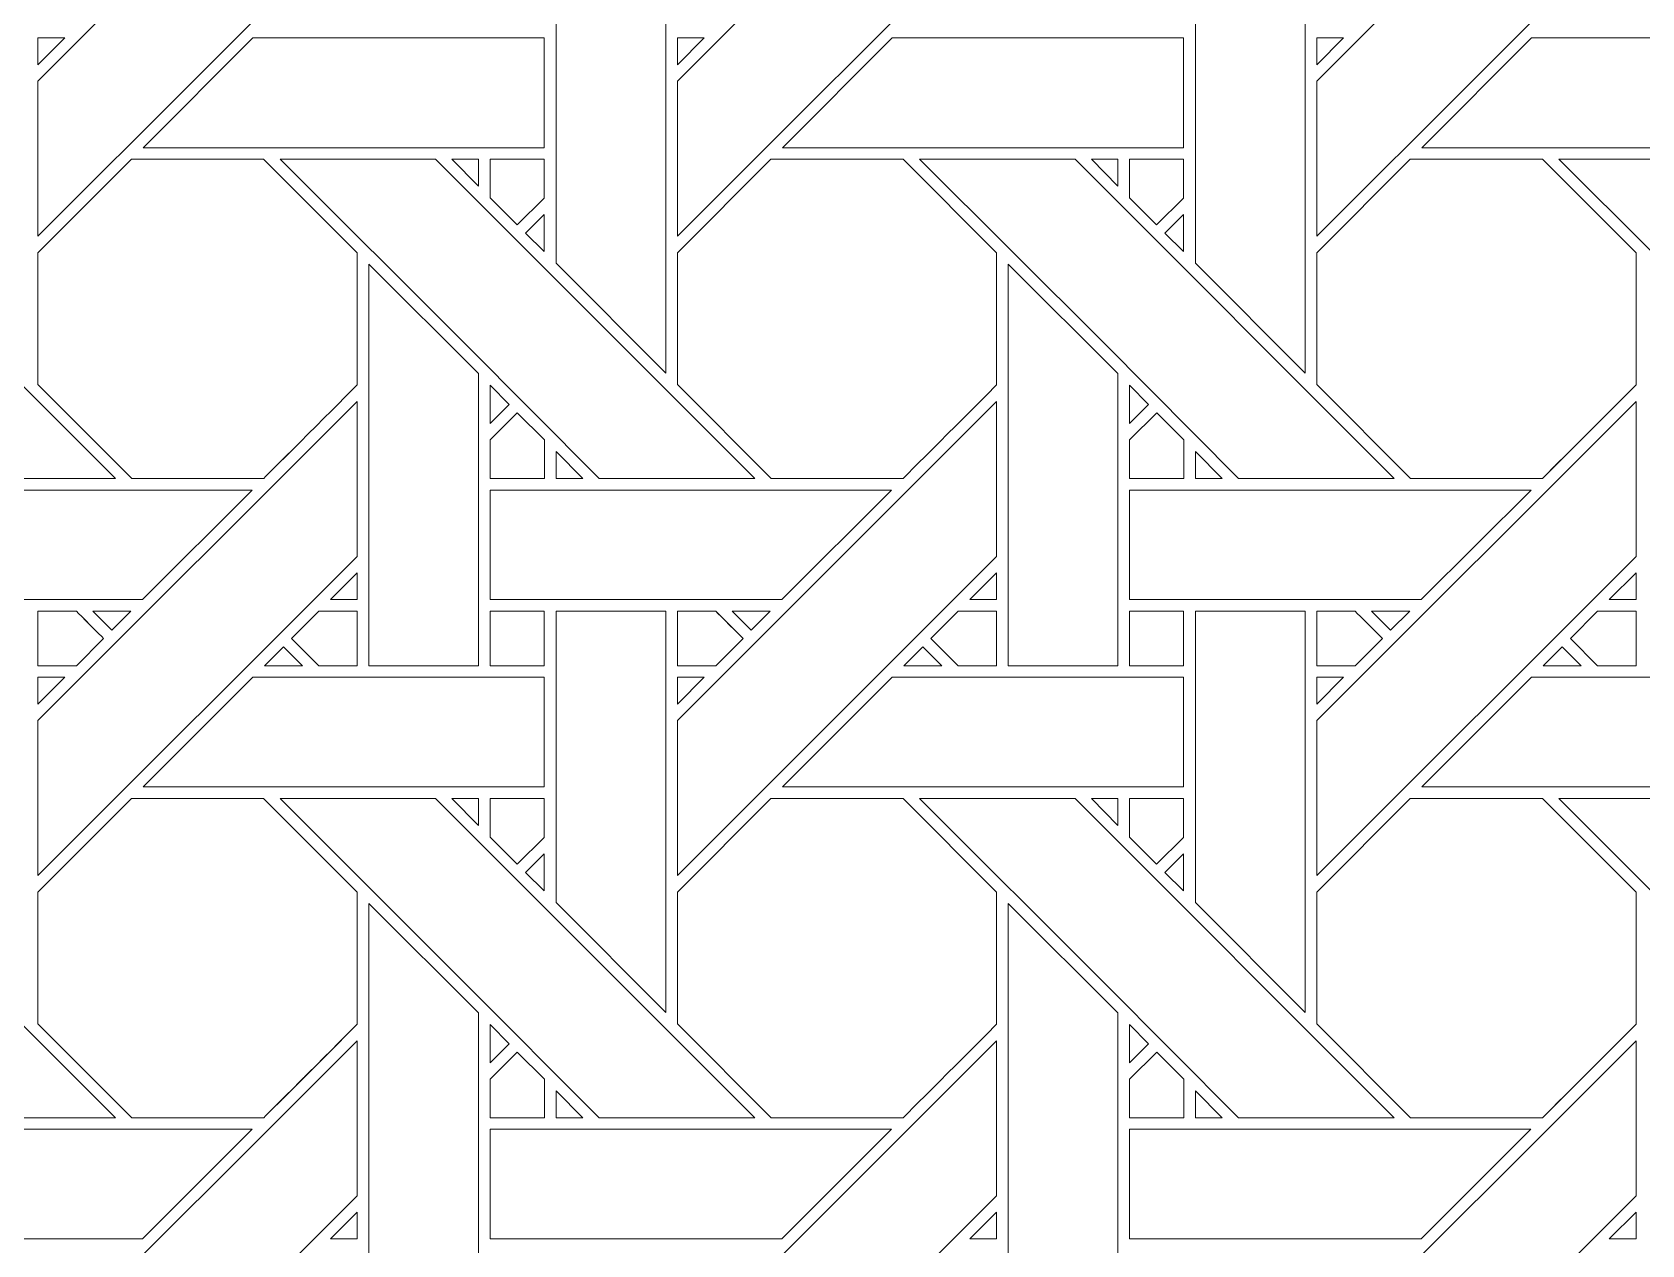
# Model space of a CAD drawing. Header units: inches. Extents: x 2.4 to 22.4, y -0.9 to 19.1.
# Drawn here: x 10.714 to 13.103, y 2.503 to 4.302 of the extents above; entities that cross this region are included whole.
import ezdxf

# ---------------------------------------------------------------- set-up
doc = ezdxf.new("R2010")
doc.units = ezdxf.units.IN
doc.header["$MEASUREMENT"] = 0
doc.layers.add('Design', color=7, linetype='Continuous', lineweight=0)

msp = doc.modelspace()

# ---------------------------------------------------------------- linework, layer by layer
at = {"layer": 'Design'}
for points, knots in [([(12.3829, 19.0948), (6.86, 19.0948), (2.3829, 14.6176), (2.3829, 9.0948), (2.3829, 3.5719), (6.86, -0.9052), (12.3829, -0.9052), (17.9057, -0.9052), (22.3829, 3.5719), (22.3829, 9.0948), (22.3829, 14.6176), (17.9057, 19.0948), (12.3829, 19.0948)], [0, 0, 0, 0, 1, 1, 1, 2, 2, 2, 3, 3, 3, 4, 4, 4, 4]), ([(12.3829, 17.972), (7.4801, 17.972), (3.5056, 13.9975), (3.5056, 9.0948), (3.5056, 4.192), (7.4801, 0.2175), (12.3829, 0.2175), (17.2856, 0.2175), (21.2601, 4.192), (21.2601, 9.0948), (21.2601, 13.9975), (17.2856, 17.972), (12.3829, 17.972)], [0, 0, 0, 0, 1, 1, 1, 2, 2, 2, 3, 3, 3, 4, 4, 4, 4]), ([(10.7229, 4.2294), (10.7229, 4.2294), (11.1966, 4.703), (11.1966, 4.703), (11.1966, 4.703), (11.1966, 4.473), (11.1966, 4.473), (11.1966, 4.473), (10.7229, 3.9994), (10.7229, 3.9994), (10.7229, 3.9994), (10.7229, 4.2294), (10.7229, 4.2294)], [0, 0, 0, 0, 1, 1, 1, 2, 2, 2, 3, 3, 3, 4, 4, 4, 4]), ([(11.6717, 4.2294), (11.6717, 4.2294), (12.1453, 4.7031), (12.1453, 4.7031), (12.1453, 4.7031), (12.1453, 4.473), (12.1453, 4.473), (12.1453, 4.473), (11.6717, 3.9994), (11.6717, 3.9994), (11.6717, 3.9994), (11.6717, 4.2294), (11.6717, 4.2294)], [0, 0, 0, 0, 1, 1, 1, 2, 2, 2, 3, 3, 3, 4, 4, 4, 4]), ([(12.6204, 4.2294), (12.6204, 4.2294), (13.0941, 4.7031), (13.0941, 4.7031), (13.0941, 4.7031), (13.0941, 4.473), (13.0941, 4.473), (13.0941, 4.473), (12.6204, 3.9994), (12.6204, 3.9994), (12.6204, 3.9994), (12.6204, 4.2294), (12.6204, 4.2294)], [0, 0, 0, 0, 1, 1, 1, 2, 2, 2, 3, 3, 3, 4, 4, 4, 4]), ([(11.6545, 4.3916), (11.6545, 4.3916), (11.6545, 3.7964), (11.6545, 3.7964), (11.6545, 3.7964), (11.4916, 3.9594), (11.4916, 3.9594), (11.4916, 3.9594), (11.4916, 4.3916), (11.4916, 4.3916), (11.4916, 4.3916), (11.6545, 4.3916), (11.6545, 4.3916)], [0, 0, 0, 0, 1, 1, 1, 2, 2, 2, 3, 3, 3, 4, 4, 4, 4]), ([(12.6032, 4.3916), (12.6032, 4.3916), (12.6032, 3.7964), (12.6032, 3.7964), (12.6032, 3.7964), (12.4403, 3.9594), (12.4403, 3.9594), (12.4403, 3.9594), (12.4403, 4.3916), (12.4403, 4.3916), (12.4403, 4.3916), (12.6032, 4.3916), (12.6032, 4.3916)], [0, 0, 0, 0, 1, 1, 1, 2, 2, 2, 3, 3, 3, 4, 4, 4, 4]), ([(10.7628, 4.2936), (10.7628, 4.2936), (10.7229, 4.2538), (10.7229, 4.2538), (10.7229, 4.2538), (10.7229, 4.2936), (10.7229, 4.2936), (10.7229, 4.2936), (10.7628, 4.2936), (10.7628, 4.2936)], [0, 0, 0, 0, 1, 1, 1, 2, 2, 2, 3, 3, 3, 3]), ([(11.0416, 4.2936), (11.0416, 4.2936), (11.4741, 4.2936), (11.4741, 4.2936), (11.4741, 4.2936), (11.4741, 4.1308), (11.4741, 4.1308), (11.4741, 4.1308), (10.8788, 4.1308), (10.8788, 4.1308), (10.8788, 4.1308), (11.0416, 4.2936), (11.0416, 4.2936)], [0, 0, 0, 0, 1, 1, 1, 2, 2, 2, 3, 3, 3, 4, 4, 4, 4]), ([(11.7115, 4.2936), (11.7115, 4.2936), (11.6717, 4.2538), (11.6717, 4.2538), (11.6717, 4.2538), (11.6717, 4.2936), (11.6717, 4.2936), (11.6717, 4.2936), (11.7115, 4.2936), (11.7115, 4.2936)], [0, 0, 0, 0, 1, 1, 1, 2, 2, 2, 3, 3, 3, 3]), ([(11.8275, 4.1308), (11.8275, 4.1308), (11.9904, 4.2936), (11.9904, 4.2936), (11.9904, 4.2936), (12.4228, 4.2936), (12.4228, 4.2936), (12.4228, 4.2936), (12.4228, 4.1308), (12.4228, 4.1308), (12.4228, 4.1308), (11.8275, 4.1308), (11.8275, 4.1308)], [0, 0, 0, 0, 1, 1, 1, 2, 2, 2, 3, 3, 3, 4, 4, 4, 4]), ([(12.6602, 4.2936), (12.6602, 4.2936), (12.6204, 4.2538), (12.6204, 4.2538), (12.6204, 4.2538), (12.6204, 4.2936), (12.6204, 4.2936), (12.6204, 4.2936), (12.6602, 4.2936), (12.6602, 4.2936)], [0, 0, 0, 0, 1, 1, 1, 2, 2, 2, 3, 3, 3, 3]), ([(12.7762, 4.1308), (12.7762, 4.1308), (12.9391, 4.2936), (12.9391, 4.2936), (12.9391, 4.2936), (13.3715, 4.2936), (13.3715, 4.2936), (13.3715, 4.2936), (13.3715, 4.1308), (13.3715, 4.1308), (13.3715, 4.1308), (12.7762, 4.1308), (12.7762, 4.1308)], [0, 0, 0, 0, 1, 1, 1, 2, 2, 2, 3, 3, 3, 4, 4, 4, 4]), ([(10.4077, 3.84), (10.4077, 3.84), (10.1334, 4.1137), (10.1334, 4.1137), (10.1334, 4.1137), (10.3643, 4.1137), (10.3643, 4.1137), (10.3643, 4.1137), (10.838, 3.64), (10.838, 3.64), (10.838, 3.64), (10.6069, 3.64), (10.6069, 3.64), (10.6069, 3.64), (10.4077, 3.84), (10.4077, 3.84)], [0, 0, 0, 0, 1, 1, 1, 2, 2, 2, 3, 3, 3, 4, 4, 4, 5, 5, 5, 5]), ([(10.8616, 4.1136), (10.8616, 4.1136), (11.0578, 4.1136), (11.0578, 4.1136), (11.0578, 4.1136), (11.1966, 3.9749), (11.1966, 3.9749), (11.1966, 3.9749), (11.1966, 3.7787), (11.1966, 3.7787), (11.1788, 3.7608), (11.0669, 3.649), (11.0579, 3.64), (11.0579, 3.64), (10.8622, 3.64), (10.8622, 3.64), (10.8622, 3.64), (10.7229, 3.7793), (10.7229, 3.7793), (10.7229, 3.7793), (10.7229, 3.9749), (10.7229, 3.9749), (10.7229, 3.9749), (10.8616, 4.1136), (10.8616, 4.1136)], [0, 0, 0, 0, 1, 1, 1, 2, 2, 2, 3, 3, 3, 4, 4, 4, 5, 5, 5, 6, 6, 6, 7, 7, 7, 8, 8, 8, 8]), ([(10.7229, 3.7793), (10.7229, 3.7793), (10.7229, 3.9749), (10.7229, 3.9749), (10.7229, 3.9749), (10.8616, 4.1136), (10.8616, 4.1136), (10.8616, 4.1136), (11.0578, 4.1136), (11.0578, 4.1136), (11.0578, 4.1136), (11.1966, 3.9749), (11.1966, 3.9749), (11.1966, 3.9749), (11.1966, 3.7787), (11.1966, 3.7787), (11.1787, 3.7607), (11.0668, 3.649), (11.0579, 3.64), (11.0579, 3.64), (10.8622, 3.64), (10.8622, 3.64), (10.8622, 3.64), (10.7229, 3.7793), (10.7229, 3.7793)], [0, 0, 0, 0, 1, 1, 1, 2, 2, 2, 3, 3, 3, 4, 4, 4, 5, 5, 5, 6, 6, 6, 7, 7, 7, 8, 8, 8, 8]), ([(11.3565, 3.84), (11.3565, 3.84), (11.0821, 4.1137), (11.0821, 4.1137), (11.0821, 4.1137), (11.313, 4.1137), (11.313, 4.1137), (11.313, 4.1137), (11.7867, 3.64), (11.7867, 3.64), (11.7867, 3.64), (11.5557, 3.64), (11.5557, 3.64), (11.5557, 3.64), (11.3565, 3.84), (11.3565, 3.84)], [0, 0, 0, 0, 1, 1, 1, 2, 2, 2, 3, 3, 3, 4, 4, 4, 5, 5, 5, 5]), ([(11.3766, 4.1137), (11.3766, 4.1137), (11.3766, 4.0739), (11.3766, 4.0739), (11.3766, 4.0739), (11.3372, 4.1137), (11.3372, 4.1137), (11.3372, 4.1137), (11.3766, 4.1137), (11.3766, 4.1137)], [0, 0, 0, 0, 1, 1, 1, 2, 2, 2, 3, 3, 3, 3]), ([(11.474, 4.1137), (11.474, 4.1137), (11.474, 4.0561), (11.474, 4.0561), (11.474, 4.0561), (11.4341, 4.0161), (11.4341, 4.0161), (11.4341, 4.0161), (11.3938, 4.0564), (11.3938, 4.0564), (11.3938, 4.0564), (11.3938, 4.1137), (11.3938, 4.1137), (11.3938, 4.1137), (11.474, 4.1137), (11.474, 4.1137)], [0, 0, 0, 0, 1, 1, 1, 2, 2, 2, 3, 3, 3, 4, 4, 4, 5, 5, 5, 5]), ([(11.4341, 4.0161), (11.4341, 4.0161), (11.3938, 4.0564), (11.3938, 4.0564), (11.3938, 4.0564), (11.3938, 4.1137), (11.3938, 4.1137), (11.3938, 4.1137), (11.474, 4.1137), (11.474, 4.1137), (11.474, 4.1137), (11.474, 4.0561), (11.474, 4.0561), (11.474, 4.0561), (11.4341, 4.0161), (11.4341, 4.0161)], [0, 0, 0, 0, 1, 1, 1, 2, 2, 2, 3, 3, 3, 4, 4, 4, 5, 5, 5, 5]), ([(11.8104, 4.1136), (11.8104, 4.1136), (12.0066, 4.1136), (12.0066, 4.1136), (12.0066, 4.1136), (12.1453, 3.9749), (12.1453, 3.9749), (12.1453, 3.9749), (12.1453, 3.7787), (12.1453, 3.7787), (12.1275, 3.7608), (12.0156, 3.649), (12.0066, 3.64), (12.0066, 3.64), (11.8109, 3.64), (11.8109, 3.64), (11.8109, 3.64), (11.6717, 3.7793), (11.6717, 3.7793), (11.6717, 3.7793), (11.6717, 3.9749), (11.6717, 3.9749), (11.6717, 3.9749), (11.8104, 4.1136), (11.8104, 4.1136)], [0, 0, 0, 0, 1, 1, 1, 2, 2, 2, 3, 3, 3, 4, 4, 4, 5, 5, 5, 6, 6, 6, 7, 7, 7, 8, 8, 8, 8]), ([(11.6717, 3.7793), (11.6717, 3.7793), (11.6717, 3.9749), (11.6717, 3.9749), (11.6717, 3.9749), (11.8104, 4.1136), (11.8104, 4.1136), (11.8104, 4.1136), (12.0066, 4.1136), (12.0066, 4.1136), (12.0066, 4.1136), (12.1453, 3.9749), (12.1453, 3.9749), (12.1453, 3.9749), (12.1453, 3.7787), (12.1453, 3.7787), (12.1275, 3.7608), (12.0156, 3.649), (12.0066, 3.64), (12.0066, 3.64), (11.8109, 3.64), (11.8109, 3.64), (11.8109, 3.64), (11.6717, 3.7793), (11.6717, 3.7793)], [0, 0, 0, 0, 1, 1, 1, 2, 2, 2, 3, 3, 3, 4, 4, 4, 5, 5, 5, 6, 6, 6, 7, 7, 7, 8, 8, 8, 8]), ([(12.3052, 3.84), (12.3052, 3.84), (12.0308, 4.1137), (12.0308, 4.1137), (12.0308, 4.1137), (12.2618, 4.1137), (12.2618, 4.1137), (12.2618, 4.1137), (12.7354, 3.64), (12.7354, 3.64), (12.7354, 3.64), (12.5044, 3.64), (12.5044, 3.64), (12.5044, 3.64), (12.3052, 3.84), (12.3052, 3.84)], [0, 0, 0, 0, 1, 1, 1, 2, 2, 2, 3, 3, 3, 4, 4, 4, 5, 5, 5, 5]), ([(12.3253, 4.1137), (12.3253, 4.1137), (12.3253, 4.0739), (12.3253, 4.0739), (12.3253, 4.0739), (12.2859, 4.1137), (12.2859, 4.1137), (12.2859, 4.1137), (12.3253, 4.1137), (12.3253, 4.1137)], [0, 0, 0, 0, 1, 1, 1, 2, 2, 2, 3, 3, 3, 3]), ([(12.3425, 4.0564), (12.3425, 4.0564), (12.3425, 4.1137), (12.3425, 4.1137), (12.3425, 4.1137), (12.4228, 4.1137), (12.4228, 4.1137), (12.4228, 4.1137), (12.4228, 4.0561), (12.4228, 4.0561), (12.4228, 4.0561), (12.3828, 4.0161), (12.3828, 4.0161), (12.3828, 4.0161), (12.3425, 4.0564), (12.3425, 4.0564)], [0, 0, 0, 0, 1, 1, 1, 2, 2, 2, 3, 3, 3, 4, 4, 4, 5, 5, 5, 5]), ([(12.3828, 4.0161), (12.3828, 4.0161), (12.3425, 4.0564), (12.3425, 4.0564), (12.3425, 4.0564), (12.3425, 4.1137), (12.3425, 4.1137), (12.3425, 4.1137), (12.4228, 4.1137), (12.4228, 4.1137), (12.4228, 4.1137), (12.4228, 4.0561), (12.4228, 4.0561), (12.4228, 4.0561), (12.3828, 4.0161), (12.3828, 4.0161)], [0, 0, 0, 0, 1, 1, 1, 2, 2, 2, 3, 3, 3, 4, 4, 4, 5, 5, 5, 5]), ([(12.7591, 4.1136), (12.7591, 4.1136), (12.9553, 4.1136), (12.9553, 4.1136), (12.9553, 4.1136), (13.0941, 3.9749), (13.0941, 3.9749), (13.0941, 3.9749), (13.0941, 3.7787), (13.0941, 3.7787), (13.0763, 3.7608), (12.9643, 3.649), (12.9553, 3.64), (12.9553, 3.64), (12.7596, 3.64), (12.7596, 3.64), (12.7596, 3.64), (12.6204, 3.7793), (12.6204, 3.7793), (12.6204, 3.7793), (12.6204, 3.9749), (12.6204, 3.9749), (12.6204, 3.9749), (12.7591, 4.1136), (12.7591, 4.1136)], [0, 0, 0, 0, 1, 1, 1, 2, 2, 2, 3, 3, 3, 4, 4, 4, 5, 5, 5, 6, 6, 6, 7, 7, 7, 8, 8, 8, 8]), ([(12.6204, 3.7793), (12.6204, 3.7793), (12.6204, 3.9749), (12.6204, 3.9749), (12.6204, 3.9749), (12.7591, 4.1136), (12.7591, 4.1136), (12.7591, 4.1136), (12.9553, 4.1136), (12.9553, 4.1136), (12.9553, 4.1136), (13.0941, 3.9749), (13.0941, 3.9749), (13.0941, 3.9749), (13.0941, 3.7787), (13.0941, 3.7787), (13.0761, 3.7606), (12.9642, 3.6489), (12.9553, 3.64), (12.9553, 3.64), (12.7596, 3.64), (12.7596, 3.64), (12.7596, 3.64), (12.6204, 3.7793), (12.6204, 3.7793)], [0, 0, 0, 0, 1, 1, 1, 2, 2, 2, 3, 3, 3, 4, 4, 4, 5, 5, 5, 6, 6, 6, 7, 7, 7, 8, 8, 8, 8]), ([(13.2539, 3.84), (13.2539, 3.84), (12.9796, 4.1137), (12.9796, 4.1137), (12.9796, 4.1137), (13.2105, 4.1137), (13.2105, 4.1137), (13.2105, 4.1137), (13.6841, 3.64), (13.6841, 3.64), (13.6841, 3.64), (13.4531, 3.64), (13.4531, 3.64), (13.4531, 3.64), (13.2539, 3.84), (13.2539, 3.84)], [0, 0, 0, 0, 1, 1, 1, 2, 2, 2, 3, 3, 3, 4, 4, 4, 5, 5, 5, 5]), ([(11.4741, 4.0318), (11.4741, 4.0318), (11.4741, 3.9767), (11.4741, 3.9767), (11.4741, 3.9767), (11.4463, 4.0041), (11.4463, 4.0041), (11.4463, 4.0041), (11.4741, 4.0318), (11.4741, 4.0318)], [0, 0, 0, 0, 1, 1, 1, 2, 2, 2, 3, 3, 3, 3]), ([(12.4228, 4.0318), (12.4228, 4.0318), (12.4228, 3.9767), (12.4228, 3.9767), (12.4228, 3.9767), (12.395, 4.0041), (12.395, 4.0041), (12.395, 4.0041), (12.4228, 4.0318), (12.4228, 4.0318)], [0, 0, 0, 0, 1, 1, 1, 2, 2, 2, 3, 3, 3, 3]), ([(11.3765, 3.7957), (11.3765, 3.7957), (11.3765, 3.362), (11.3765, 3.362), (11.3765, 3.362), (11.2137, 3.362), (11.2137, 3.362), (11.2137, 3.362), (11.2137, 3.9579), (11.2137, 3.9579), (11.2137, 3.9579), (11.3765, 3.7957), (11.3765, 3.7957)], [0, 0, 0, 0, 1, 1, 1, 2, 2, 2, 3, 3, 3, 4, 4, 4, 4]), ([(12.3252, 3.7957), (12.3252, 3.7957), (12.3252, 3.362), (12.3252, 3.362), (12.3252, 3.362), (12.1625, 3.362), (12.1625, 3.362), (12.1625, 3.362), (12.1625, 3.9579), (12.1625, 3.9579), (12.1625, 3.9579), (12.3252, 3.7957), (12.3252, 3.7957)], [0, 0, 0, 0, 1, 1, 1, 2, 2, 2, 3, 3, 3, 4, 4, 4, 4]), ([(11.3938, 3.7215), (11.3938, 3.7215), (11.3938, 3.7782), (11.3938, 3.7782), (11.3938, 3.7782), (11.422, 3.7497), (11.422, 3.7497), (11.422, 3.7497), (11.3938, 3.7215), (11.3938, 3.7215)], [0, 0, 0, 0, 1, 1, 1, 2, 2, 2, 3, 3, 3, 3]), ([(12.3425, 3.7215), (12.3425, 3.7215), (12.3425, 3.7782), (12.3425, 3.7782), (12.3425, 3.7782), (12.3707, 3.7497), (12.3707, 3.7497), (12.3707, 3.7497), (12.3425, 3.7215), (12.3425, 3.7215)], [0, 0, 0, 0, 1, 1, 1, 2, 2, 2, 3, 3, 3, 3]), ([(10.7229, 3.2807), (10.7229, 3.2807), (11.1966, 3.7543), (11.1966, 3.7543), (11.1966, 3.7543), (11.1966, 3.5243), (11.1966, 3.5243), (11.1966, 3.5243), (10.7229, 3.0506), (10.7229, 3.0506), (10.7229, 3.0506), (10.7229, 3.2807), (10.7229, 3.2807)], [0, 0, 0, 0, 1, 1, 1, 2, 2, 2, 3, 3, 3, 4, 4, 4, 4]), ([(11.6717, 3.2807), (11.6717, 3.2807), (12.1453, 3.7543), (12.1453, 3.7543), (12.1453, 3.7543), (12.1453, 3.5243), (12.1453, 3.5243), (12.1453, 3.5243), (11.6717, 3.0506), (11.6717, 3.0506), (11.6717, 3.0506), (11.6717, 3.2807), (11.6717, 3.2807)], [0, 0, 0, 0, 1, 1, 1, 2, 2, 2, 3, 3, 3, 4, 4, 4, 4]), ([(12.6204, 3.2807), (12.6204, 3.2807), (13.0941, 3.7543), (13.0941, 3.7543), (13.0941, 3.7543), (13.0941, 3.5243), (13.0941, 3.5243), (13.0941, 3.5243), (12.6204, 3.0506), (12.6204, 3.0506), (12.6204, 3.0506), (12.6204, 3.2807), (12.6204, 3.2807)], [0, 0, 0, 0, 1, 1, 1, 2, 2, 2, 3, 3, 3, 4, 4, 4, 4]), ([(11.3938, 3.6397), (11.3938, 3.6397), (11.3938, 3.6971), (11.3938, 3.6971), (11.3938, 3.6971), (11.4341, 3.7374), (11.4341, 3.7374), (11.4341, 3.7374), (11.4744, 3.6971), (11.4744, 3.6971), (11.4744, 3.6971), (11.4744, 3.6397), (11.4744, 3.6397), (11.4744, 3.6397), (11.3938, 3.6397), (11.3938, 3.6397)], [0, 0, 0, 0, 1, 1, 1, 2, 2, 2, 3, 3, 3, 4, 4, 4, 5, 5, 5, 5]), ([(11.3938, 3.6399), (11.3938, 3.6399), (11.3938, 3.6971), (11.3938, 3.6971), (11.3938, 3.6971), (11.4341, 3.7374), (11.4341, 3.7374), (11.4341, 3.7374), (11.4744, 3.6971), (11.4744, 3.6971), (11.4744, 3.6971), (11.4744, 3.6399), (11.4744, 3.6399), (11.4744, 3.6399), (11.3938, 3.6399), (11.3938, 3.6399)], [0, 0, 0, 0, 1, 1, 1, 2, 2, 2, 3, 3, 3, 4, 4, 4, 5, 5, 5, 5]), ([(12.3425, 3.6398), (12.3425, 3.6398), (12.3425, 3.6971), (12.3425, 3.6971), (12.3425, 3.6971), (12.3829, 3.7374), (12.3829, 3.7374), (12.3829, 3.7374), (12.4232, 3.6971), (12.4232, 3.6971), (12.4232, 3.6971), (12.4232, 3.6398), (12.4232, 3.6398), (12.4232, 3.6398), (12.3425, 3.6398), (12.3425, 3.6398)], [0, 0, 0, 0, 1, 1, 1, 2, 2, 2, 3, 3, 3, 4, 4, 4, 5, 5, 5, 5]), ([(12.3829, 3.7374), (12.3829, 3.7374), (12.4232, 3.6971), (12.4232, 3.6971), (12.4232, 3.6971), (12.4232, 3.6398), (12.4232, 3.6398), (12.4232, 3.6398), (12.3425, 3.6398), (12.3425, 3.6398), (12.3425, 3.6398), (12.3425, 3.6971), (12.3425, 3.6971), (12.3425, 3.6971), (12.3829, 3.7374), (12.3829, 3.7374)], [0, 0, 0, 0, 1, 1, 1, 2, 2, 2, 3, 3, 3, 4, 4, 4, 5, 5, 5, 5]), ([(11.5314, 3.64), (11.5314, 3.64), (11.4917, 3.64), (11.4917, 3.64), (11.4917, 3.64), (11.4917, 3.6798), (11.4917, 3.6798), (11.4917, 3.6798), (11.5314, 3.64), (11.5314, 3.64)], [0, 0, 0, 0, 1, 1, 1, 2, 2, 2, 3, 3, 3, 3]), ([(12.4802, 3.64), (12.4802, 3.64), (12.4405, 3.64), (12.4405, 3.64), (12.4405, 3.64), (12.4405, 3.6798), (12.4405, 3.6798), (12.4405, 3.6798), (12.4802, 3.64), (12.4802, 3.64)], [0, 0, 0, 0, 1, 1, 1, 2, 2, 2, 3, 3, 3, 3]), ([(10.4451, 3.4601), (10.4451, 3.4601), (10.4451, 3.6228), (10.4451, 3.6228), (10.4451, 3.6228), (11.0408, 3.6228), (11.0408, 3.6228), (11.0408, 3.6228), (10.8781, 3.4601), (10.8781, 3.4601), (10.8781, 3.4601), (10.4451, 3.4601), (10.4451, 3.4601)], [0, 0, 0, 0, 1, 1, 1, 2, 2, 2, 3, 3, 3, 4, 4, 4, 4]), ([(11.3938, 3.4601), (11.3938, 3.4601), (11.3938, 3.6228), (11.3938, 3.6228), (11.3938, 3.6228), (11.9895, 3.6228), (11.9895, 3.6228), (11.9895, 3.6228), (11.8268, 3.4601), (11.8268, 3.4601), (11.8268, 3.4601), (11.3938, 3.4601), (11.3938, 3.4601)], [0, 0, 0, 0, 1, 1, 1, 2, 2, 2, 3, 3, 3, 4, 4, 4, 4]), ([(12.3425, 3.4601), (12.3425, 3.4601), (12.3425, 3.6228), (12.3425, 3.6228), (12.3425, 3.6228), (12.9383, 3.6228), (12.9383, 3.6228), (12.9383, 3.6228), (12.7755, 3.4601), (12.7755, 3.4601), (12.7755, 3.4601), (12.3425, 3.4601), (12.3425, 3.4601)], [0, 0, 0, 0, 1, 1, 1, 2, 2, 2, 3, 3, 3, 4, 4, 4, 4]), ([(11.1568, 3.4601), (11.1568, 3.4601), (11.1966, 3.4999), (11.1966, 3.4999), (11.1966, 3.4999), (11.1966, 3.4601), (11.1966, 3.4601), (11.1966, 3.4601), (11.1568, 3.4601), (11.1568, 3.4601)], [0, 0, 0, 0, 1, 1, 1, 2, 2, 2, 3, 3, 3, 3]), ([(12.1056, 3.4601), (12.1056, 3.4601), (12.1453, 3.4999), (12.1453, 3.4999), (12.1453, 3.4999), (12.1453, 3.4601), (12.1453, 3.4601), (12.1453, 3.4601), (12.1056, 3.4601), (12.1056, 3.4601)], [0, 0, 0, 0, 1, 1, 1, 2, 2, 2, 3, 3, 3, 3]), ([(13.0543, 3.4601), (13.0543, 3.4601), (13.0941, 3.4999), (13.0941, 3.4999), (13.0941, 3.4999), (13.0941, 3.4601), (13.0941, 3.4601), (13.0941, 3.4601), (13.0543, 3.4601), (13.0543, 3.4601)], [0, 0, 0, 0, 1, 1, 1, 2, 2, 2, 3, 3, 3, 3]), ([(10.78, 3.4428), (10.7851, 3.4377), (10.8159, 3.4069), (10.8203, 3.4024), (10.8203, 3.4024), (10.7799, 3.362), (10.7799, 3.362), (10.7799, 3.362), (10.7229, 3.362), (10.7229, 3.362), (10.7229, 3.362), (10.7229, 3.4428), (10.7229, 3.4428), (10.7229, 3.4428), (10.78, 3.4428), (10.78, 3.4428)], [0, 0, 0, 0, 1, 1, 1, 2, 2, 2, 3, 3, 3, 4, 4, 4, 5, 5, 5, 5]), ([(10.8203, 3.4024), (10.8203, 3.4024), (10.7799, 3.362), (10.7799, 3.362), (10.7799, 3.362), (10.7229, 3.362), (10.7229, 3.362), (10.7229, 3.362), (10.7229, 3.4428), (10.7229, 3.4428), (10.7229, 3.4428), (10.78, 3.4428), (10.78, 3.4428), (10.7852, 3.4376), (10.816, 3.4068), (10.8203, 3.4024)], [0, 0, 0, 0, 1, 1, 1, 2, 2, 2, 3, 3, 3, 4, 4, 4, 5, 5, 5, 5]), ([(10.8044, 3.4428), (10.8044, 3.4428), (10.8608, 3.4428), (10.8608, 3.4428), (10.8608, 3.4428), (10.8325, 3.4146), (10.8325, 3.4146), (10.8325, 3.4146), (10.8044, 3.4428), (10.8044, 3.4428)], [0, 0, 0, 0, 1, 1, 1, 2, 2, 2, 3, 3, 3, 3]), ([(11.1395, 3.362), (11.1395, 3.362), (11.0991, 3.4024), (11.0991, 3.4024), (11.0991, 3.4024), (11.1396, 3.4428), (11.1396, 3.4428), (11.1396, 3.4428), (11.1966, 3.4428), (11.1966, 3.4428), (11.1966, 3.4428), (11.1966, 3.362), (11.1966, 3.362), (11.1966, 3.362), (11.1395, 3.362), (11.1395, 3.362)], [0, 0, 0, 0, 1, 1, 1, 2, 2, 2, 3, 3, 3, 4, 4, 4, 5, 5, 5, 5]), ([(11.0991, 3.4024), (11.0991, 3.4024), (11.1396, 3.4428), (11.1396, 3.4428), (11.1396, 3.4428), (11.1966, 3.4428), (11.1966, 3.4428), (11.1966, 3.4428), (11.1966, 3.362), (11.1966, 3.362), (11.1966, 3.362), (11.1395, 3.362), (11.1395, 3.362), (11.1395, 3.362), (11.0991, 3.4024), (11.0991, 3.4024)], [0, 0, 0, 0, 1, 1, 1, 2, 2, 2, 3, 3, 3, 4, 4, 4, 5, 5, 5, 5]), ([(11.3938, 3.362), (11.3938, 3.362), (11.3938, 3.4428), (11.3938, 3.4428), (11.3938, 3.4428), (11.474, 3.4428), (11.474, 3.4428), (11.474, 3.4428), (11.474, 3.362), (11.474, 3.362), (11.474, 3.362), (11.3938, 3.362), (11.3938, 3.362)], [0, 0, 0, 0, 1, 1, 1, 2, 2, 2, 3, 3, 3, 4, 4, 4, 4]), ([(11.3938, 3.4428), (11.3938, 3.4428), (11.474, 3.4428), (11.474, 3.4428), (11.474, 3.4428), (11.474, 3.362), (11.474, 3.362), (11.474, 3.362), (11.3938, 3.362), (11.3938, 3.362), (11.3938, 3.362), (11.3938, 3.4428), (11.3938, 3.4428)], [0, 0, 0, 0, 1, 1, 1, 2, 2, 2, 3, 3, 3, 4, 4, 4, 4]), ([(11.6545, 3.4428), (11.6545, 3.4428), (11.6545, 2.8477), (11.6545, 2.8477), (11.6545, 2.8477), (11.4916, 3.0106), (11.4916, 3.0106), (11.4916, 3.0106), (11.4916, 3.4428), (11.4916, 3.4428), (11.4916, 3.4428), (11.6545, 3.4428), (11.6545, 3.4428)], [0, 0, 0, 0, 1, 1, 1, 2, 2, 2, 3, 3, 3, 4, 4, 4, 4]), ([(11.7287, 3.4428), (11.7339, 3.4377), (11.7646, 3.4069), (11.7691, 3.4024), (11.7691, 3.4024), (11.7286, 3.362), (11.7286, 3.362), (11.7286, 3.362), (11.6717, 3.362), (11.6717, 3.362), (11.6717, 3.362), (11.6717, 3.4428), (11.6717, 3.4428), (11.6717, 3.4428), (11.7287, 3.4428), (11.7287, 3.4428)], [0, 0, 0, 0, 1, 1, 1, 2, 2, 2, 3, 3, 3, 4, 4, 4, 5, 5, 5, 5]), ([(11.6717, 3.4428), (11.6717, 3.4428), (11.7287, 3.4428), (11.7287, 3.4428), (11.7287, 3.4428), (11.7691, 3.4024), (11.7691, 3.4024), (11.7691, 3.4024), (11.7286, 3.362), (11.7286, 3.362), (11.7286, 3.362), (11.6717, 3.362), (11.6717, 3.362), (11.6717, 3.362), (11.6717, 3.4428), (11.6717, 3.4428)], [0, 0, 0, 0, 1, 1, 1, 2, 2, 2, 3, 3, 3, 4, 4, 4, 5, 5, 5, 5]), ([(11.8095, 3.4428), (11.8095, 3.4428), (11.7813, 3.4147), (11.7813, 3.4147), (11.7813, 3.4147), (11.7531, 3.4428), (11.7531, 3.4428), (11.7531, 3.4428), (11.8095, 3.4428), (11.8095, 3.4428)], [0, 0, 0, 0, 1, 1, 1, 2, 2, 2, 3, 3, 3, 3]), ([(12.0882, 3.362), (12.0882, 3.362), (12.0479, 3.4024), (12.0479, 3.4024), (12.0479, 3.4024), (12.0883, 3.4428), (12.0883, 3.4428), (12.0883, 3.4428), (12.1453, 3.4428), (12.1453, 3.4428), (12.1453, 3.4428), (12.1453, 3.362), (12.1453, 3.362), (12.1453, 3.362), (12.0882, 3.362), (12.0882, 3.362)], [0, 0, 0, 0, 1, 1, 1, 2, 2, 2, 3, 3, 3, 4, 4, 4, 5, 5, 5, 5]), ([(12.0479, 3.4024), (12.0479, 3.4024), (12.0883, 3.4428), (12.0883, 3.4428), (12.0883, 3.4428), (12.1453, 3.4428), (12.1453, 3.4428), (12.1453, 3.4428), (12.1453, 3.362), (12.1453, 3.362), (12.1453, 3.362), (12.0882, 3.362), (12.0882, 3.362), (12.0882, 3.362), (12.0479, 3.4024), (12.0479, 3.4024)], [0, 0, 0, 0, 1, 1, 1, 2, 2, 2, 3, 3, 3, 4, 4, 4, 5, 5, 5, 5]), ([(12.3425, 3.362), (12.3425, 3.362), (12.3425, 3.4428), (12.3425, 3.4428), (12.3425, 3.4428), (12.4228, 3.4428), (12.4228, 3.4428), (12.4228, 3.4428), (12.4228, 3.362), (12.4228, 3.362), (12.4228, 3.362), (12.3425, 3.362), (12.3425, 3.362)], [0, 0, 0, 0, 1, 1, 1, 2, 2, 2, 3, 3, 3, 4, 4, 4, 4]), ([(12.4228, 3.4428), (12.4228, 3.4428), (12.4228, 3.362), (12.4228, 3.362), (12.4228, 3.362), (12.3425, 3.362), (12.3425, 3.362), (12.3425, 3.362), (12.3425, 3.4428), (12.3425, 3.4428), (12.3425, 3.4428), (12.4228, 3.4428), (12.4228, 3.4428)], [0, 0, 0, 0, 1, 1, 1, 2, 2, 2, 3, 3, 3, 4, 4, 4, 4]), ([(12.6032, 3.4428), (12.6032, 3.4428), (12.6032, 2.8477), (12.6032, 2.8477), (12.6032, 2.8477), (12.4403, 3.0106), (12.4403, 3.0106), (12.4403, 3.0106), (12.4403, 3.4428), (12.4403, 3.4428), (12.4403, 3.4428), (12.6032, 3.4428), (12.6032, 3.4428)], [0, 0, 0, 0, 1, 1, 1, 2, 2, 2, 3, 3, 3, 4, 4, 4, 4]), ([(12.6775, 3.4428), (12.6826, 3.4377), (12.7134, 3.4069), (12.7178, 3.4024), (12.7178, 3.4024), (12.6774, 3.362), (12.6774, 3.362), (12.6774, 3.362), (12.6204, 3.362), (12.6204, 3.362), (12.6204, 3.362), (12.6204, 3.4428), (12.6204, 3.4428), (12.6204, 3.4428), (12.6775, 3.4428), (12.6775, 3.4428)], [0, 0, 0, 0, 1, 1, 1, 2, 2, 2, 3, 3, 3, 4, 4, 4, 5, 5, 5, 5]), ([(12.6204, 3.4428), (12.6204, 3.4428), (12.6775, 3.4428), (12.6775, 3.4428), (12.6826, 3.4377), (12.7134, 3.4069), (12.7178, 3.4024), (12.7178, 3.4024), (12.6774, 3.362), (12.6774, 3.362), (12.6774, 3.362), (12.6204, 3.362), (12.6204, 3.362), (12.6204, 3.362), (12.6204, 3.4428), (12.6204, 3.4428)], [0, 0, 0, 0, 1, 1, 1, 2, 2, 2, 3, 3, 3, 4, 4, 4, 5, 5, 5, 5]), ([(12.7583, 3.4428), (12.7583, 3.4428), (12.73, 3.4146), (12.73, 3.4146), (12.73, 3.4146), (12.7018, 3.4428), (12.7018, 3.4428), (12.7018, 3.4428), (12.7583, 3.4428), (12.7583, 3.4428)], [0, 0, 0, 0, 1, 1, 1, 2, 2, 2, 3, 3, 3, 3]), ([(13.037, 3.362), (13.037, 3.362), (12.9966, 3.4024), (12.9966, 3.4024), (12.9966, 3.4024), (13.037, 3.4428), (13.037, 3.4428), (13.037, 3.4428), (13.0941, 3.4428), (13.0941, 3.4428), (13.0941, 3.4428), (13.0941, 3.362), (13.0941, 3.362), (13.0941, 3.362), (13.037, 3.362), (13.037, 3.362)], [0, 0, 0, 0, 1, 1, 1, 2, 2, 2, 3, 3, 3, 4, 4, 4, 5, 5, 5, 5]), ([(12.9966, 3.4024), (12.9966, 3.4024), (13.037, 3.4428), (13.037, 3.4428), (13.037, 3.4428), (13.0941, 3.4428), (13.0941, 3.4428), (13.0941, 3.4428), (13.0941, 3.362), (13.0941, 3.362), (13.0941, 3.362), (13.037, 3.362), (13.037, 3.362), (13.037, 3.362), (12.9966, 3.4024), (12.9966, 3.4024)], [0, 0, 0, 0, 1, 1, 1, 2, 2, 2, 3, 3, 3, 4, 4, 4, 5, 5, 5, 5]), ([(11.1153, 3.362), (11.1153, 3.362), (11.0588, 3.362), (11.0588, 3.362), (11.0588, 3.362), (11.087, 3.3903), (11.087, 3.3903), (11.087, 3.3903), (11.1153, 3.362), (11.1153, 3.362)], [0, 0, 0, 0, 1, 1, 1, 2, 2, 2, 3, 3, 3, 3]), ([(12.064, 3.362), (12.064, 3.362), (12.0075, 3.362), (12.0075, 3.362), (12.0075, 3.362), (12.0358, 3.3903), (12.0358, 3.3903), (12.0358, 3.3903), (12.064, 3.362), (12.064, 3.362)], [0, 0, 0, 0, 1, 1, 1, 2, 2, 2, 3, 3, 3, 3]), ([(13.0127, 3.362), (13.0127, 3.362), (12.9562, 3.362), (12.9562, 3.362), (12.9562, 3.362), (12.9845, 3.3903), (12.9845, 3.3903), (12.9845, 3.3903), (13.0127, 3.362), (13.0127, 3.362)], [0, 0, 0, 0, 1, 1, 1, 2, 2, 2, 3, 3, 3, 3]), ([(10.7628, 3.3449), (10.7628, 3.3449), (10.7229, 3.3051), (10.7229, 3.3051), (10.7229, 3.3051), (10.7229, 3.3449), (10.7229, 3.3449), (10.7229, 3.3449), (10.7628, 3.3449), (10.7628, 3.3449)], [0, 0, 0, 0, 1, 1, 1, 2, 2, 2, 3, 3, 3, 3]), ([(10.8788, 3.1821), (10.8788, 3.1821), (11.0416, 3.3449), (11.0416, 3.3449), (11.0416, 3.3449), (11.4741, 3.3449), (11.4741, 3.3449), (11.4741, 3.3449), (11.4741, 3.1821), (11.4741, 3.1821), (11.4741, 3.1821), (10.8788, 3.1821), (10.8788, 3.1821)], [0, 0, 0, 0, 1, 1, 1, 2, 2, 2, 3, 3, 3, 4, 4, 4, 4]), ([(11.7115, 3.3449), (11.7115, 3.3449), (11.6717, 3.3051), (11.6717, 3.3051), (11.6717, 3.3051), (11.6717, 3.3449), (11.6717, 3.3449), (11.6717, 3.3449), (11.7115, 3.3449), (11.7115, 3.3449)], [0, 0, 0, 0, 1, 1, 1, 2, 2, 2, 3, 3, 3, 3]), ([(11.8275, 3.1821), (11.8275, 3.1821), (11.9904, 3.3449), (11.9904, 3.3449), (11.9904, 3.3449), (12.4228, 3.3449), (12.4228, 3.3449), (12.4228, 3.3449), (12.4228, 3.1821), (12.4228, 3.1821), (12.4228, 3.1821), (11.8275, 3.1821), (11.8275, 3.1821)], [0, 0, 0, 0, 1, 1, 1, 2, 2, 2, 3, 3, 3, 4, 4, 4, 4]), ([(12.6602, 3.3449), (12.6602, 3.3449), (12.6204, 3.3051), (12.6204, 3.3051), (12.6204, 3.3051), (12.6204, 3.3449), (12.6204, 3.3449), (12.6204, 3.3449), (12.6602, 3.3449), (12.6602, 3.3449)], [0, 0, 0, 0, 1, 1, 1, 2, 2, 2, 3, 3, 3, 3]), ([(12.7762, 3.1821), (12.7762, 3.1821), (12.9391, 3.3449), (12.9391, 3.3449), (12.9391, 3.3449), (13.3715, 3.3449), (13.3715, 3.3449), (13.3715, 3.3449), (13.3715, 3.1821), (13.3715, 3.1821), (13.3715, 3.1821), (12.7762, 3.1821), (12.7762, 3.1821)], [0, 0, 0, 0, 1, 1, 1, 2, 2, 2, 3, 3, 3, 4, 4, 4, 4]), ([(10.4077, 2.8912), (10.4077, 2.8912), (10.1334, 3.165), (10.1334, 3.165), (10.1334, 3.165), (10.3643, 3.165), (10.3643, 3.165), (10.3643, 3.165), (10.838, 2.6913), (10.838, 2.6913), (10.838, 2.6913), (10.6069, 2.6913), (10.6069, 2.6913), (10.6069, 2.6913), (10.4077, 2.8912), (10.4077, 2.8912)], [0, 0, 0, 0, 1, 1, 1, 2, 2, 2, 3, 3, 3, 4, 4, 4, 5, 5, 5, 5]), ([(10.8616, 3.1649), (10.8616, 3.1649), (11.0578, 3.1649), (11.0578, 3.1649), (11.0578, 3.1649), (11.1966, 3.0262), (11.1966, 3.0262), (11.1966, 3.0262), (11.1966, 2.83), (11.1966, 2.83), (11.1788, 2.812), (11.0669, 2.7003), (11.0579, 2.6913), (11.0579, 2.6913), (10.8622, 2.6913), (10.8622, 2.6913), (10.8622, 2.6913), (10.7229, 2.8305), (10.7229, 2.8305), (10.7229, 2.8305), (10.7229, 3.0262), (10.7229, 3.0262), (10.7229, 3.0262), (10.8616, 3.1649), (10.8616, 3.1649)], [0, 0, 0, 0, 1, 1, 1, 2, 2, 2, 3, 3, 3, 4, 4, 4, 5, 5, 5, 6, 6, 6, 7, 7, 7, 8, 8, 8, 8]), ([(10.7229, 3.0262), (10.7229, 3.0262), (10.8616, 3.1649), (10.8616, 3.1649), (10.8616, 3.1649), (11.0578, 3.1649), (11.0578, 3.1649), (11.0578, 3.1649), (11.1966, 3.0262), (11.1966, 3.0262), (11.1966, 3.0262), (11.1966, 2.83), (11.1966, 2.83), (11.1786, 2.8118), (11.0667, 2.7001), (11.0579, 2.6913), (11.0579, 2.6913), (10.8622, 2.6913), (10.8622, 2.6913), (10.8622, 2.6913), (10.7229, 2.8305), (10.7229, 2.8305), (10.7229, 2.8305), (10.7229, 3.0262), (10.7229, 3.0262)], [0, 0, 0, 0, 1, 1, 1, 2, 2, 2, 3, 3, 3, 4, 4, 4, 5, 5, 5, 6, 6, 6, 7, 7, 7, 8, 8, 8, 8]), ([(11.3565, 2.8912), (11.3565, 2.8912), (11.0821, 3.165), (11.0821, 3.165), (11.0821, 3.165), (11.313, 3.165), (11.313, 3.165), (11.313, 3.165), (11.7867, 2.6913), (11.7867, 2.6913), (11.7867, 2.6913), (11.5557, 2.6913), (11.5557, 2.6913), (11.5557, 2.6913), (11.3565, 2.8912), (11.3565, 2.8912)], [0, 0, 0, 0, 1, 1, 1, 2, 2, 2, 3, 3, 3, 4, 4, 4, 5, 5, 5, 5]), ([(11.3766, 3.165), (11.3766, 3.165), (11.3766, 3.1251), (11.3766, 3.1251), (11.3766, 3.1251), (11.3372, 3.165), (11.3372, 3.165), (11.3372, 3.165), (11.3766, 3.165), (11.3766, 3.165)], [0, 0, 0, 0, 1, 1, 1, 2, 2, 2, 3, 3, 3, 3]), ([(11.474, 3.1649), (11.474, 3.1649), (11.474, 3.1073), (11.474, 3.1073), (11.474, 3.1073), (11.4341, 3.0674), (11.4341, 3.0674), (11.4341, 3.0674), (11.3938, 3.1077), (11.3938, 3.1077), (11.3938, 3.1077), (11.3938, 3.1649), (11.3938, 3.1649), (11.3938, 3.1649), (11.474, 3.1649), (11.474, 3.1649)], [0, 0, 0, 0, 1, 1, 1, 2, 2, 2, 3, 3, 3, 4, 4, 4, 5, 5, 5, 5]), ([(11.4341, 3.0674), (11.4341, 3.0674), (11.3938, 3.1077), (11.3938, 3.1077), (11.3938, 3.1077), (11.3938, 3.1649), (11.3938, 3.1649), (11.3938, 3.1649), (11.474, 3.1649), (11.474, 3.1649), (11.474, 3.1649), (11.474, 3.1073), (11.474, 3.1073), (11.474, 3.1073), (11.4341, 3.0674), (11.4341, 3.0674)], [0, 0, 0, 0, 1, 1, 1, 2, 2, 2, 3, 3, 3, 4, 4, 4, 5, 5, 5, 5]), ([(11.8104, 3.1649), (11.8104, 3.1649), (12.0066, 3.1649), (12.0066, 3.1649), (12.0066, 3.1649), (12.1453, 3.0262), (12.1453, 3.0262), (12.1453, 3.0262), (12.1453, 2.83), (12.1453, 2.83), (12.1275, 2.812), (12.0156, 2.7003), (12.0066, 2.6913), (12.0066, 2.6913), (11.8109, 2.6913), (11.8109, 2.6913), (11.8109, 2.6913), (11.6717, 2.8305), (11.6717, 2.8305), (11.6717, 2.8305), (11.6717, 3.0262), (11.6717, 3.0262), (11.6717, 3.0262), (11.8104, 3.1649), (11.8104, 3.1649)], [0, 0, 0, 0, 1, 1, 1, 2, 2, 2, 3, 3, 3, 4, 4, 4, 5, 5, 5, 6, 6, 6, 7, 7, 7, 8, 8, 8, 8]), ([(11.6717, 2.8305), (11.6717, 2.8305), (11.6717, 3.0262), (11.6717, 3.0262), (11.6717, 3.0262), (11.8104, 3.1649), (11.8104, 3.1649), (11.8104, 3.1649), (12.0066, 3.1649), (12.0066, 3.1649), (12.0066, 3.1649), (12.1453, 3.0262), (12.1453, 3.0262), (12.1453, 3.0262), (12.1453, 2.83), (12.1453, 2.83), (12.1275, 2.812), (12.0156, 2.7003), (12.0066, 2.6913), (12.0066, 2.6913), (11.8109, 2.6913), (11.8109, 2.6913), (11.8109, 2.6913), (11.6717, 2.8305), (11.6717, 2.8305)], [0, 0, 0, 0, 1, 1, 1, 2, 2, 2, 3, 3, 3, 4, 4, 4, 5, 5, 5, 6, 6, 6, 7, 7, 7, 8, 8, 8, 8]), ([(12.3052, 2.8912), (12.3052, 2.8912), (12.0308, 3.165), (12.0308, 3.165), (12.0308, 3.165), (12.2618, 3.165), (12.2618, 3.165), (12.2618, 3.165), (12.7354, 2.6913), (12.7354, 2.6913), (12.7354, 2.6913), (12.5044, 2.6913), (12.5044, 2.6913), (12.5044, 2.6913), (12.3052, 2.8912), (12.3052, 2.8912)], [0, 0, 0, 0, 1, 1, 1, 2, 2, 2, 3, 3, 3, 4, 4, 4, 5, 5, 5, 5]), ([(12.3253, 3.165), (12.3253, 3.165), (12.3253, 3.1251), (12.3253, 3.1251), (12.3253, 3.1251), (12.2859, 3.165), (12.2859, 3.165), (12.2859, 3.165), (12.3253, 3.165), (12.3253, 3.165)], [0, 0, 0, 0, 1, 1, 1, 2, 2, 2, 3, 3, 3, 3]), ([(12.3425, 3.1077), (12.3425, 3.1077), (12.3425, 3.1649), (12.3425, 3.1649), (12.3425, 3.1649), (12.4228, 3.1649), (12.4228, 3.1649), (12.4228, 3.1649), (12.4228, 3.1073), (12.4228, 3.1073), (12.4228, 3.1073), (12.3828, 3.0674), (12.3828, 3.0674), (12.3828, 3.0674), (12.3425, 3.1077), (12.3425, 3.1077)], [0, 0, 0, 0, 1, 1, 1, 2, 2, 2, 3, 3, 3, 4, 4, 4, 5, 5, 5, 5]), ([(12.3828, 3.0674), (12.3828, 3.0674), (12.3425, 3.1077), (12.3425, 3.1077), (12.3425, 3.1077), (12.3425, 3.1649), (12.3425, 3.1649), (12.3425, 3.1649), (12.4228, 3.1649), (12.4228, 3.1649), (12.4228, 3.1649), (12.4228, 3.1073), (12.4228, 3.1073), (12.4228, 3.1073), (12.3828, 3.0674), (12.3828, 3.0674)], [0, 0, 0, 0, 1, 1, 1, 2, 2, 2, 3, 3, 3, 4, 4, 4, 5, 5, 5, 5]), ([(12.7591, 3.1649), (12.7591, 3.1649), (12.9553, 3.1649), (12.9553, 3.1649), (12.9553, 3.1649), (13.0941, 3.0262), (13.0941, 3.0262), (13.0941, 3.0262), (13.0941, 2.83), (13.0941, 2.83), (13.0763, 2.812), (12.9643, 2.7003), (12.9553, 2.6913), (12.9553, 2.6913), (12.7596, 2.6913), (12.7596, 2.6913), (12.7596, 2.6913), (12.6204, 2.8305), (12.6204, 2.8305), (12.6204, 2.8305), (12.6204, 3.0262), (12.6204, 3.0262), (12.6204, 3.0262), (12.7591, 3.1649), (12.7591, 3.1649)], [0, 0, 0, 0, 1, 1, 1, 2, 2, 2, 3, 3, 3, 4, 4, 4, 5, 5, 5, 6, 6, 6, 7, 7, 7, 8, 8, 8, 8]), ([(12.6204, 2.8305), (12.6204, 2.8305), (12.6204, 3.0262), (12.6204, 3.0262), (12.6204, 3.0262), (12.7591, 3.1649), (12.7591, 3.1649), (12.7591, 3.1649), (12.9553, 3.1649), (12.9553, 3.1649), (12.9553, 3.1649), (13.0941, 3.0262), (13.0941, 3.0262), (13.0941, 3.0262), (13.0941, 2.83), (13.0941, 2.83), (13.0757, 2.8115), (12.9639, 2.6999), (12.9553, 2.6913), (12.9553, 2.6913), (12.7596, 2.6913), (12.7596, 2.6913), (12.7596, 2.6913), (12.6204, 2.8305), (12.6204, 2.8305)], [0, 0, 0, 0, 1, 1, 1, 2, 2, 2, 3, 3, 3, 4, 4, 4, 5, 5, 5, 6, 6, 6, 7, 7, 7, 8, 8, 8, 8]), ([(13.2539, 2.8912), (13.2539, 2.8912), (12.9796, 3.165), (12.9796, 3.165), (12.9796, 3.165), (13.2105, 3.165), (13.2105, 3.165), (13.2105, 3.165), (13.6841, 2.6913), (13.6841, 2.6913), (13.6841, 2.6913), (13.4531, 2.6913), (13.4531, 2.6913), (13.4531, 2.6913), (13.2539, 2.8912), (13.2539, 2.8912)], [0, 0, 0, 0, 1, 1, 1, 2, 2, 2, 3, 3, 3, 4, 4, 4, 5, 5, 5, 5]), ([(11.4741, 3.0831), (11.4741, 3.0831), (11.4741, 3.028), (11.4741, 3.028), (11.4741, 3.028), (11.4463, 3.0553), (11.4463, 3.0553), (11.4463, 3.0553), (11.4741, 3.0831), (11.4741, 3.0831)], [0, 0, 0, 0, 1, 1, 1, 2, 2, 2, 3, 3, 3, 3]), ([(12.4228, 3.0831), (12.4228, 3.0831), (12.4228, 3.028), (12.4228, 3.028), (12.4228, 3.028), (12.395, 3.0553), (12.395, 3.0553), (12.395, 3.0553), (12.4228, 3.0831), (12.4228, 3.0831)], [0, 0, 0, 0, 1, 1, 1, 2, 2, 2, 3, 3, 3, 3]), ([(11.3765, 2.847), (11.3765, 2.847), (11.3765, 2.4133), (11.3765, 2.4133), (11.3765, 2.4133), (11.2137, 2.4133), (11.2137, 2.4133), (11.2137, 2.4133), (11.2137, 3.0091), (11.2137, 3.0091), (11.2137, 3.0091), (11.3765, 2.847), (11.3765, 2.847)], [0, 0, 0, 0, 1, 1, 1, 2, 2, 2, 3, 3, 3, 4, 4, 4, 4]), ([(12.3252, 2.847), (12.3252, 2.847), (12.3252, 2.4133), (12.3252, 2.4133), (12.3252, 2.4133), (12.1625, 2.4133), (12.1625, 2.4133), (12.1625, 2.4133), (12.1625, 3.0091), (12.1625, 3.0091), (12.1625, 3.0091), (12.3252, 2.847), (12.3252, 2.847)], [0, 0, 0, 0, 1, 1, 1, 2, 2, 2, 3, 3, 3, 4, 4, 4, 4]), ([(11.3938, 2.7728), (11.3938, 2.7728), (11.3938, 2.8295), (11.3938, 2.8295), (11.3938, 2.8295), (11.422, 2.8009), (11.422, 2.8009), (11.422, 2.8009), (11.3938, 2.7728), (11.3938, 2.7728)], [0, 0, 0, 0, 1, 1, 1, 2, 2, 2, 3, 3, 3, 3]), ([(12.3425, 2.7728), (12.3425, 2.7728), (12.3425, 2.8295), (12.3425, 2.8295), (12.3425, 2.8295), (12.3707, 2.8009), (12.3707, 2.8009), (12.3707, 2.8009), (12.3425, 2.7728), (12.3425, 2.7728)], [0, 0, 0, 0, 1, 1, 1, 2, 2, 2, 3, 3, 3, 3]), ([(10.7229, 2.332), (10.7229, 2.332), (11.1966, 2.8056), (11.1966, 2.8056), (11.1966, 2.8056), (11.1966, 2.5756), (11.1966, 2.5756), (11.1966, 2.5756), (10.7229, 2.1019), (10.7229, 2.1019), (10.7229, 2.1019), (10.7229, 2.332), (10.7229, 2.332)], [0, 0, 0, 0, 1, 1, 1, 2, 2, 2, 3, 3, 3, 4, 4, 4, 4]), ([(11.6717, 2.332), (11.6717, 2.332), (12.1453, 2.8056), (12.1453, 2.8056), (12.1453, 2.8056), (12.1453, 2.5756), (12.1453, 2.5756), (12.1453, 2.5756), (11.6717, 2.1019), (11.6717, 2.1019), (11.6717, 2.1019), (11.6717, 2.332), (11.6717, 2.332)], [0, 0, 0, 0, 1, 1, 1, 2, 2, 2, 3, 3, 3, 4, 4, 4, 4]), ([(12.6204, 2.332), (12.6204, 2.332), (13.0941, 2.8056), (13.0941, 2.8056), (13.0941, 2.8056), (13.0941, 2.5756), (13.0941, 2.5756), (13.0941, 2.5756), (12.6204, 2.1019), (12.6204, 2.1019), (12.6204, 2.1019), (12.6204, 2.332), (12.6204, 2.332)], [0, 0, 0, 0, 1, 1, 1, 2, 2, 2, 3, 3, 3, 4, 4, 4, 4]), ([(11.3938, 2.691), (11.3938, 2.691), (11.3938, 2.7483), (11.3938, 2.7483), (11.3938, 2.7483), (11.4341, 2.7887), (11.4341, 2.7887), (11.4341, 2.7887), (11.4744, 2.7483), (11.4744, 2.7483), (11.4744, 2.7483), (11.4744, 2.691), (11.4744, 2.691), (11.4744, 2.691), (11.3938, 2.691), (11.3938, 2.691)], [0, 0, 0, 0, 1, 1, 1, 2, 2, 2, 3, 3, 3, 4, 4, 4, 5, 5, 5, 5]), ([(11.3938, 2.6912), (11.3938, 2.6912), (11.3938, 2.7483), (11.3938, 2.7483), (11.3938, 2.7483), (11.4341, 2.7887), (11.4341, 2.7887), (11.4341, 2.7887), (11.4744, 2.7483), (11.4744, 2.7483), (11.4744, 2.7483), (11.4744, 2.6912), (11.4744, 2.6912), (11.4744, 2.6912), (11.3938, 2.6912), (11.3938, 2.6912)], [0, 0, 0, 0, 1, 1, 1, 2, 2, 2, 3, 3, 3, 4, 4, 4, 5, 5, 5, 5]), ([(12.3425, 2.691), (12.3425, 2.691), (12.3425, 2.7483), (12.3425, 2.7483), (12.3425, 2.7483), (12.3829, 2.7887), (12.3829, 2.7887), (12.3829, 2.7887), (12.4232, 2.7483), (12.4232, 2.7483), (12.4232, 2.7483), (12.4232, 2.691), (12.4232, 2.691), (12.4232, 2.691), (12.3425, 2.691), (12.3425, 2.691)], [0, 0, 0, 0, 1, 1, 1, 2, 2, 2, 3, 3, 3, 4, 4, 4, 5, 5, 5, 5]), ([(12.3829, 2.7887), (12.3829, 2.7887), (12.4232, 2.7483), (12.4232, 2.7483), (12.4232, 2.7483), (12.4232, 2.691), (12.4232, 2.691), (12.4232, 2.691), (12.3425, 2.691), (12.3425, 2.691), (12.3425, 2.691), (12.3425, 2.7483), (12.3425, 2.7483), (12.3425, 2.7483), (12.3829, 2.7887), (12.3829, 2.7887)], [0, 0, 0, 0, 1, 1, 1, 2, 2, 2, 3, 3, 3, 4, 4, 4, 5, 5, 5, 5]), ([(11.5314, 2.6913), (11.5314, 2.6913), (11.4917, 2.6913), (11.4917, 2.6913), (11.4917, 2.6913), (11.4917, 2.7311), (11.4917, 2.7311), (11.4917, 2.7311), (11.5314, 2.6913), (11.5314, 2.6913)], [0, 0, 0, 0, 1, 1, 1, 2, 2, 2, 3, 3, 3, 3]), ([(12.4802, 2.6913), (12.4802, 2.6913), (12.4405, 2.6913), (12.4405, 2.6913), (12.4405, 2.6913), (12.4405, 2.7311), (12.4405, 2.7311), (12.4405, 2.7311), (12.4802, 2.6913), (12.4802, 2.6913)], [0, 0, 0, 0, 1, 1, 1, 2, 2, 2, 3, 3, 3, 3]), ([(10.4451, 2.5114), (10.4451, 2.5114), (10.4451, 2.6741), (10.4451, 2.6741), (10.4451, 2.6741), (11.0408, 2.6741), (11.0408, 2.6741), (11.0408, 2.6741), (10.8781, 2.5114), (10.8781, 2.5114), (10.8781, 2.5114), (10.4451, 2.5114), (10.4451, 2.5114)], [0, 0, 0, 0, 1, 1, 1, 2, 2, 2, 3, 3, 3, 4, 4, 4, 4]), ([(11.3938, 2.5114), (11.3938, 2.5114), (11.3938, 2.6741), (11.3938, 2.6741), (11.3938, 2.6741), (11.9895, 2.6741), (11.9895, 2.6741), (11.9895, 2.6741), (11.8268, 2.5114), (11.8268, 2.5114), (11.8268, 2.5114), (11.3938, 2.5114), (11.3938, 2.5114)], [0, 0, 0, 0, 1, 1, 1, 2, 2, 2, 3, 3, 3, 4, 4, 4, 4]), ([(12.3425, 2.5114), (12.3425, 2.5114), (12.3425, 2.6741), (12.3425, 2.6741), (12.3425, 2.6741), (12.9382, 2.6741), (12.9382, 2.6741), (12.9382, 2.6741), (12.7755, 2.5114), (12.7755, 2.5114), (12.7755, 2.5114), (12.3425, 2.5114), (12.3425, 2.5114)], [0, 0, 0, 0, 1, 1, 1, 2, 2, 2, 3, 3, 3, 4, 4, 4, 4]), ([(11.1568, 2.5114), (11.1568, 2.5114), (11.1966, 2.5512), (11.1966, 2.5512), (11.1966, 2.5512), (11.1966, 2.5114), (11.1966, 2.5114), (11.1966, 2.5114), (11.1568, 2.5114), (11.1568, 2.5114)], [0, 0, 0, 0, 1, 1, 1, 2, 2, 2, 3, 3, 3, 3]), ([(12.1056, 2.5114), (12.1056, 2.5114), (12.1453, 2.5512), (12.1453, 2.5512), (12.1453, 2.5512), (12.1453, 2.5114), (12.1453, 2.5114), (12.1453, 2.5114), (12.1056, 2.5114), (12.1056, 2.5114)], [0, 0, 0, 0, 1, 1, 1, 2, 2, 2, 3, 3, 3, 3]), ([(13.0543, 2.5114), (13.0543, 2.5114), (13.0941, 2.5512), (13.0941, 2.5512), (13.0941, 2.5512), (13.0941, 2.5114), (13.0941, 2.5114), (13.0941, 2.5114), (13.0543, 2.5114), (13.0543, 2.5114)], [0, 0, 0, 0, 1, 1, 1, 2, 2, 2, 3, 3, 3, 3])]:
    msp.add_open_spline(points, degree=3, knots=knots, dxfattribs=at)

doc.saveas('drawing.dxf')
